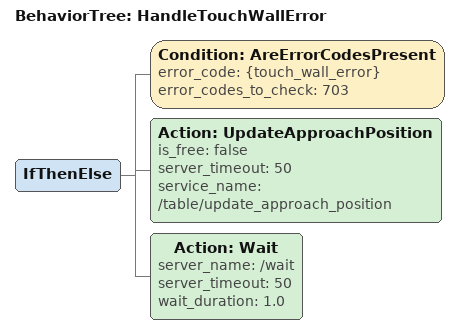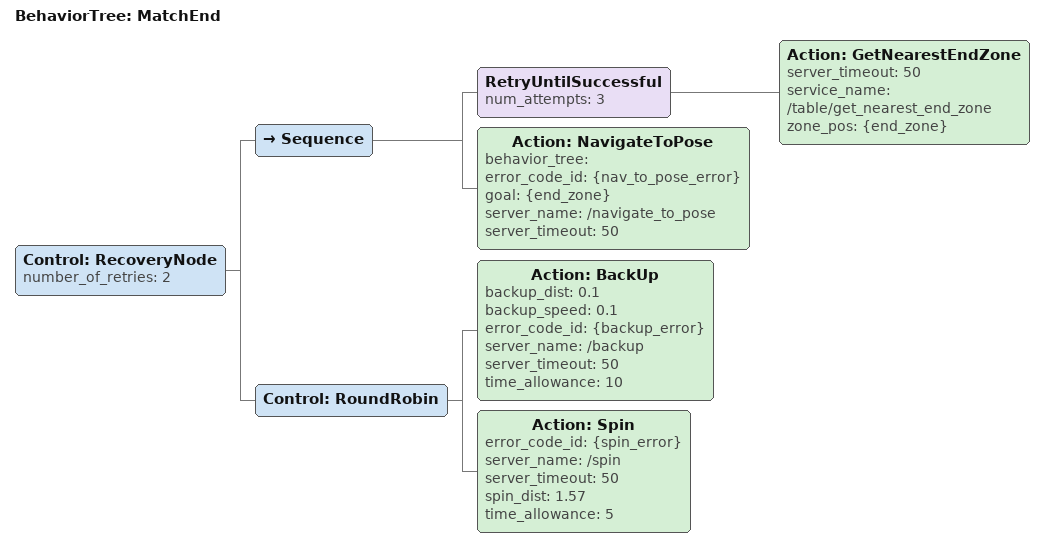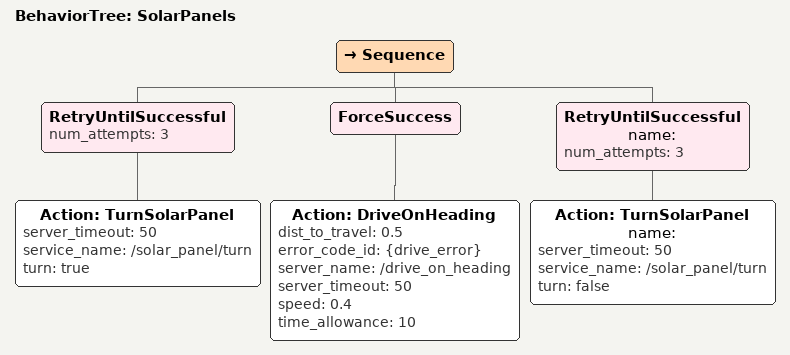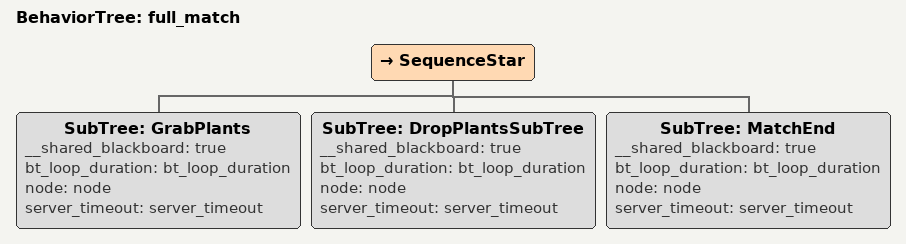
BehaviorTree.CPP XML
<BehaviorTree ID="HandleTouchWallError">
    <IfThenElse>
        <Condition ID="AreErrorCodesPresent" error_code="{touch_wall_error}" error_codes_to_check="703"/>
        <Action ID="UpdateApproachPosition" is_free="false" server_timeout="50" service_name="/table/update_approach_position"/>
        <Action ID="Wait" server_name="/wait" server_timeout="50" wait_duration="1.0"/>
    </IfThenElse>
</BehaviorTree>

<BehaviorTree ID="MatchEnd">
    <Control ID="RecoveryNode" number_of_retries="2">
        <Sequence>
            <RetryUntilSuccessful num_attempts="3">
                <Action ID="GetNearestEndZone" server_timeout="50" service_name="/table/get_nearest_end_zone" zone_pos="{end_zone}"/>
            </RetryUntilSuccessful>
            <Action ID="NavigateToPose" behavior_tree="" error_code_id="{nav_to_pose_error}" goal="{end_zone}" server_name="/navigate_to_pose" server_timeout="50"/>
        </Sequence>
        <Control ID="RoundRobin">
            <Action ID="BackUp" backup_dist="0.1" backup_speed="0.1" error_code_id="{backup_error}" server_name="/backup" server_timeout="50" time_allowance="10"/>
            <Action ID="Spin" error_code_id="{spin_error}" server_name="/spin" server_timeout="50" spin_dist="1.57" time_allowance="5"/>
        </Control>
    </Control>
</BehaviorTree>

<BehaviorTree ID="SolarPanels">
    <Sequence>
        <RetryUntilSuccessful num_attempts="3">
            <Action ID="TurnSolarPanel" server_timeout="50" service_name="/solar_panel/turn" turn="true"/>
        </RetryUntilSuccessful>
        <ForceSuccess>
            <Action ID="DriveOnHeading" dist_to_travel="0.5" error_code_id="{drive_error}" server_name="/drive_on_heading" server_timeout="50" speed="0.4" time_allowance="10"/>
        </ForceSuccess>
        <RetryUntilSuccessful name="" num_attempts="3">
            <Action ID="TurnSolarPanel" name="" server_timeout="50" service_name="/solar_panel/turn" turn="false"/>
        </RetryUntilSuccessful>
    </Sequence>
</BehaviorTree>

<BehaviorTree ID="full_match">
    <SequenceStar>
        <SubTree ID="GrabPlants" __shared_blackboard="true" bt_loop_duration="bt_loop_duration" node="node" server_timeout="server_timeout"/>
        <SubTree ID="DropPlantsSubTree" __shared_blackboard="true" bt_loop_duration="bt_loop_duration" node="node" server_timeout="server_timeout"/>
        <SubTree ID="MatchEnd" __shared_blackboard="true" bt_loop_duration="bt_loop_duration" node="node" server_timeout="server_timeout"/>
    </SequenceStar>
</BehaviorTree>
